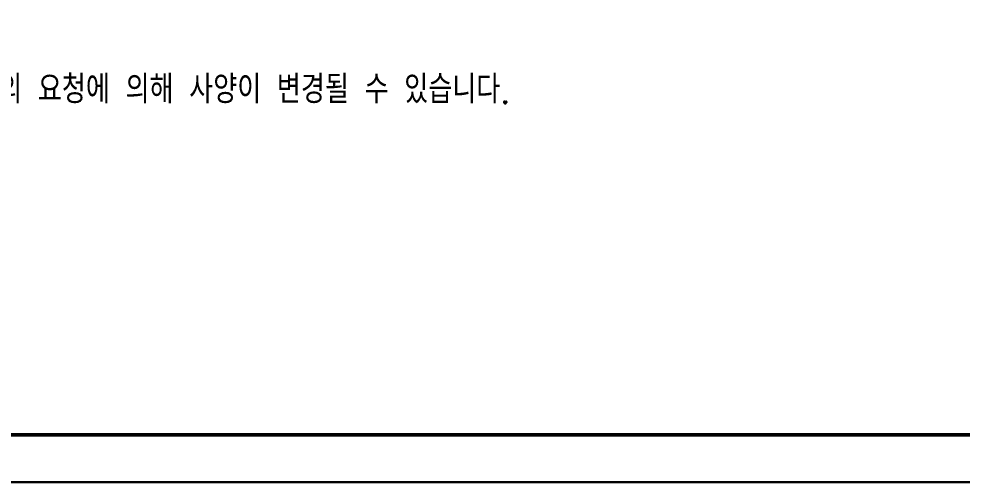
# Model space of a CAD drawing. Header units: millimetres. Extents: x 334 to 3694, y 0 to 2376.
# Drawn here: x 1102 to 1899, y 0 to 391 of the extents above; entities that cross this region are included whole.
import ezdxf

# ---------------------------------------------------------------- set-up
doc = ezdxf.new("R2010")
doc.units = ezdxf.units.MM
doc.header["$LTSCALE"] = 3
for name, color, linetype, lineweight in [('1_외형선', 7, 'Continuous', 25), ('4_문자', 7, 'Continuous', 20), ('8_외각선', 4, 'Continuous', 50)]:
    doc.layers.add(name, color=color, linetype=linetype, lineweight=lineweight)
doc.layers.add('Plot-Box', color=211, linetype='Continuous', plot=False)
doc.layers.add('PLOT_BOX', color=221, linetype='Continuous', plot=False)
doc.styles.add('축척01', font='romans.shx', dxfattribs={"width": 0.8, "height": 3, "bigfont": 'whgtxt.shx'})

# ---------------------------------------------------------------- blocks, each defined once
blk = doc.blocks.new('A$C4976374A')
at = {"layer": '8_외각선'}
blk.add_line((415, 5), (20, 5), dxfattribs=at)
blk.add_lwpolyline([(20, 292), (415, 292), (415, 5), (20, 5)], close=True, dxfattribs=at)
at = {"layer": 'Plot-Box'}
blk.add_lwpolyline([(0, 297), (420, 297), (420, 0), (0, 0)], close=True, dxfattribs=at)

msp = doc.modelspace()

# ---------------------------------------------------------------- linework, layer by layer
at = {"layer": 'Plot-Box'}
msp.add_lwpolyline([(334, 0), (3694, 0), (3694, 2376), (334, 2376)], close=True, dxfattribs=at)
at = {"layer": 'PLOT_BOX'}
msp.add_lwpolyline([(334, 0), (3694, 0), (3694, 2376), (334, 2376)], close=True, dxfattribs=at)

# ---------------------------------------------------------------- block references
at = {"layer": '1_외형선', "xscale": 8, "yscale": 8, "zscale": 8}
msp.add_blockref('A$C4976374A', (334, 0), dxfattribs=at)

# ---------------------------------------------------------------- texts
at = {"layer": '4_문자', "insert": (654, 344), "char_height": 24, "attachment_point": 1, "line_spacing_factor": 0.9, "style": '축척01'}
msp.add_mtext('1. 본 도면은 CONCEPT 도면이므로 고객의 요청에 의해 사양이 변경될 수 있습니다.', dxfattribs=at)

doc.saveas('drawing.dxf')
